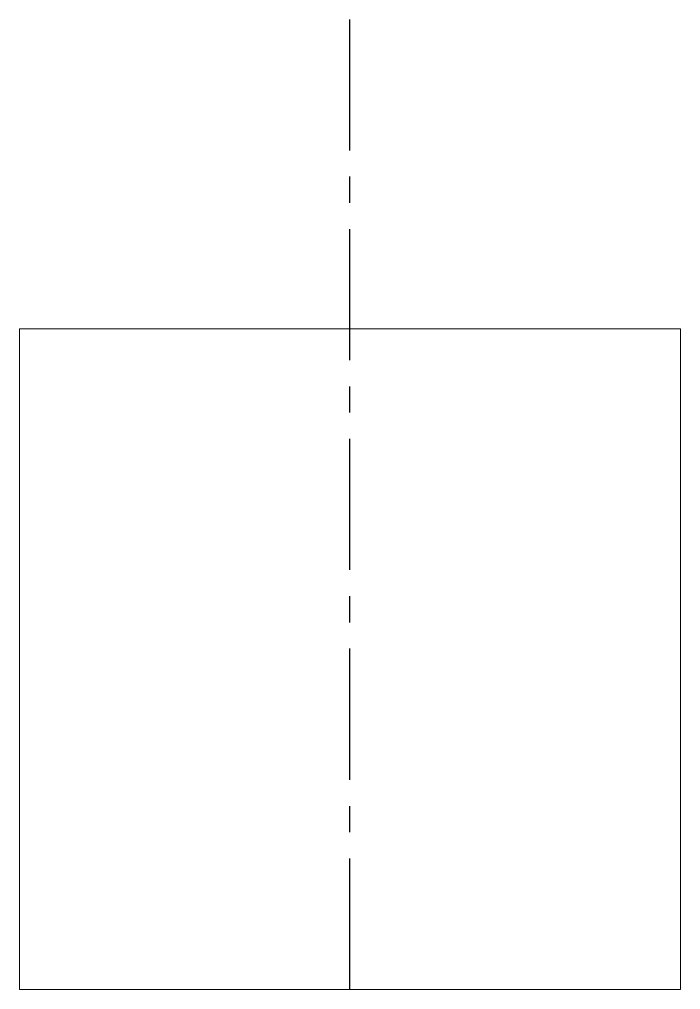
# Model space of a CAD drawing. Header units: millimetres. Extents: x -32 to 32, y 0 to 94.
import ezdxf

# ---------------------------------------------------------------- set-up
doc = ezdxf.new("R2010")
doc.units = ezdxf.units.MM
doc.linetypes.add('CENTERX2', pattern=[20.32, 12.7, -2.54, 2.54, -2.54])

msp = doc.modelspace()

# ---------------------------------------------------------------- linework, layer by layer
at = {"color": 7, "linetype": 'CENTERX2'}
msp.add_line((0, 0), (0, 93.965), dxfattribs=at)
at = {"color": 7, "linetype": 'Continuous', "lineweight": 15}
for p, q in [((32, 64), (-32, 64)), ((-32, 64), (-32, 0)), ((32, 0), (32, 64)), ((-32, 0), (32, 0))]:
    msp.add_line(p, q, dxfattribs=at)

doc.saveas('drawing.dxf')
